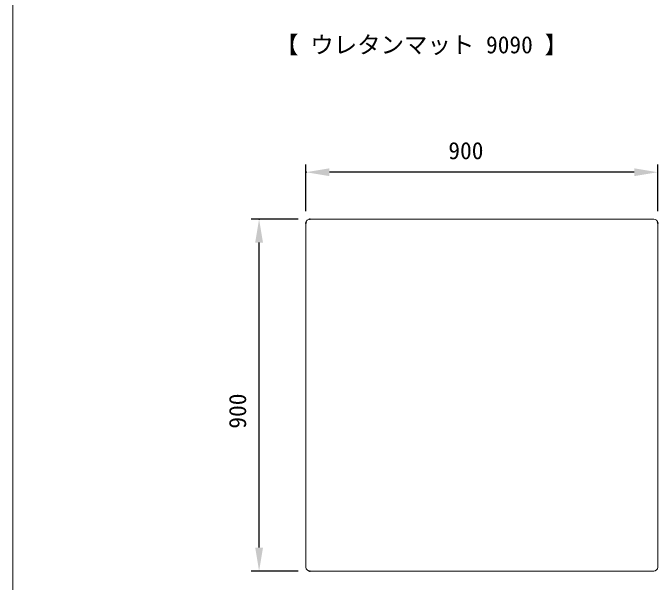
# Model space of a CAD drawing. Units: millimetres, scale not verified. Extents: x -203 to 203, y -143 to 143.
# Drawn here: x -198 to -115.5, y -75.4 to -2.6 of the extents above; entities that cross this region are included whole.
import ezdxf
from ezdxf.enums import TextEntityAlignment as Align

# ---------------------------------------------------------------- set-up
doc = ezdxf.new("R2010")
doc.units = ezdxf.units.MM
doc.header["$LTSCALE"] = 0.5
doc.header["$PDMODE"] = 32
doc.header["$PDSIZE"] = 0.1
for name, color, linetype, lineweight in [('0-1_DIMENSION_LINES$02_DIMENSI', 7, 'Continuous', 25), ('0-3_DIMENSION_LINES$03_LINES', 7, 'Continuous', 18), ('0-6_図面_FORMAT$01_WAKU$OUT_LINE', 6, 'Continuous', 18)]:
    doc.layers.add(name, color=color, linetype=linetype, lineweight=lineweight)
doc.layers.add('0-2_DEFPOINTS', color=7, linetype='Continuous')
doc.styles.add('ＭＳ ゴシック', font='')
doc.styles.get('ＭＳ ゴシック').set_extended_font_data('MS Gothic')

# ---------------------------------------------------------------- blocks, each defined once
blk = doc.blocks.new('D6')
at = {"layer": '0-1_DIMENSION_LINES$02_DIMENSI'}
for p, q in [((99, 241), (99, 253)), ((189, 241), (189, 253)), ((183, 251), (105, 251))]:
    blk.add_line(p, q, dxfattribs=at)
for points in [[(105, 252), (105, 250), (99, 251)], [(183, 250), (183, 252), (189, 251)]]:
    blk.add_solid(points, dxfattribs=at)
at = {"layer": '0-2_DEFPOINTS'}
for p in [(99, 251), (99, 238), (189, 238)]:
    blk.add_point(p, dxfattribs=at)
at = {"layer": '0-1_DIMENSION_LINES$02_DIMENSI', "style": 'ＭＳ ゴシック'}
blk.add_text('900', height=4.399, dxfattribs=at).set_placement((135.429, 253), align=Align.BOTTOM_LEFT)
blk = doc.blocks.new('D7')
at = {"layer": '0-1_DIMENSION_LINES$02_DIMENSI'}
for p, q in [((97, 239), (85, 239)), ((87, 155), (87, 233)), ((97, 149), (85, 149))]:
    blk.add_line(p, q, dxfattribs=at)
for points in [[(88, 233), (86, 233), (87, 239)], [(86, 155), (88, 155), (87, 149)]]:
    blk.add_solid(points, dxfattribs=at)
at = {"layer": '0-2_DEFPOINTS'}
for p in [(87, 239), (100, 239), (100, 149)]:
    blk.add_point(p, dxfattribs=at)
at = {"layer": '0-1_DIMENSION_LINES$02_DIMENSI', "style": 'ＭＳ ゴシック'}
blk.add_text('900', height=4.399, rotation=90, dxfattribs=at).set_placement((85, 185.429), align=Align.BOTTOM_LEFT)

msp = doc.modelspace()

# ---------------------------------------------------------------- linework, layer by layer
at = {"layer": '0-3_DIMENSION_LINES$03_LINES'}
for p, q in [((-160.5, -73.5), (-160.5, -29.5)), ((-160, -29), (-116, -29)), ((-115.5, -29.5), (-115.5, -73.5)), ((-116, -74), (-160, -74))]:
    msp.add_line(p, q, dxfattribs=at)
for centre, start, end in [((-160, -29.5), 90, 180), ((-116, -29.5), 0, 90), ((-160, -73.5), 180, 270), ((-116, -73.5), 270, 0)]:
    msp.add_arc(centre, 0.5, start, end, dxfattribs=at)
at = {"layer": '0-6_図面_FORMAT$01_WAKU$OUT_LINE'}
msp.add_line((-198, 138), (-198, -138), dxfattribs=at)

# ---------------------------------------------------------------- block references
at = {"layer": '0-1_DIMENSION_LINES$02_DIMENSI', "xscale": 0.5, "yscale": 0.5}
for name in ['D6', 'D7']:
    msp.add_blockref(name, (-210, -148.5), dxfattribs=at)

# ---------------------------------------------------------------- texts
at = {"layer": '0-1_DIMENSION_LINES$02_DIMENSI', "style": 'ＭＳ ゴシック'}
msp.add_text('【 ウレタンマット 9090 】', height=2.199, dxfattribs=at).set_placement((-164.4493, -8.464), align=Align.BOTTOM_LEFT)

doc.saveas('drawing.dxf')
